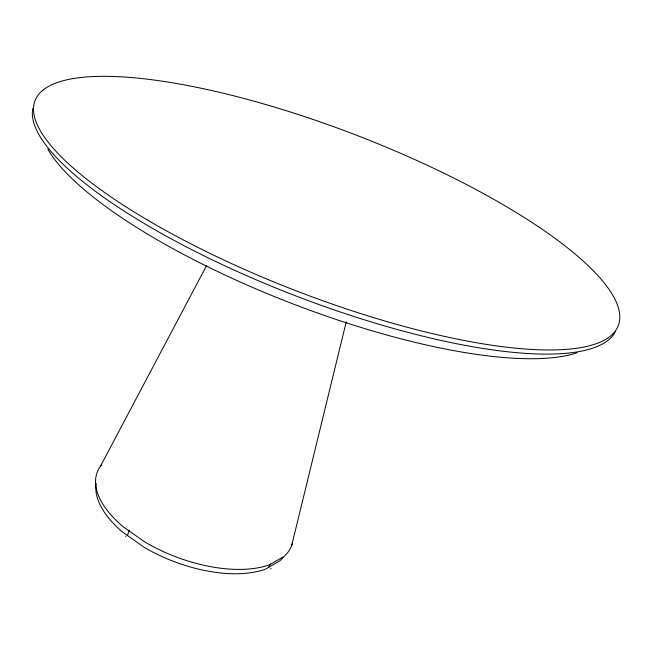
<?xml version="1.0" encoding="UTF-8"?>
<svg xmlns="http://www.w3.org/2000/svg" width="650" height="650" viewBox="0 0 650 650"><rect width="100%" height="100%" fill="white"/><g stroke="black" fill="none" stroke-linecap="round" stroke-linejoin="round"><path stroke-width="0.97" d="M291.809 545.058L346.263 321.766M127.424 535.503L129.269 530.384M268.808 567.239L270.164 563.956M100.311 466.521L206.635 265.484M125.499 536.347L125.938 536.185M270.684 568.514L271.164 568.872M101.416 465.067A103.878 51.261 20.7 0 0 123.142 526.727L144.779 541.938A103.878 51.261 20.7 0 0 269.726 564.688L284.034 556.465A103.878 51.261 20.7 0 0 292.362 543.238M283.132 557.302A101.335 50.424 20.7 0 1 279.646 560.983L265.623 569.075A101.335 50.424 20.7 0 1 143.804 547.056L122.736 532.196A101.335 50.424 20.7 0 1 96.184 483.6M615.209 332.012A312.187 84.207 21.1 0 1 296.709 296.254A312.187 84.207 21.1 0 1 32.809 108.428M577.143 352.731A299.146 82.818 21.1 0 1 293.02 303.932A299.146 82.818 21.1 0 1 47.848 149.224M146.794 219.627A312.569 83.444 21.1 0 0 617.053 328.274A312.569 83.444 21.1 0 0 216.092 91.544A312.569 83.444 21.1 0 0 146.794 219.627"/></g></svg>
